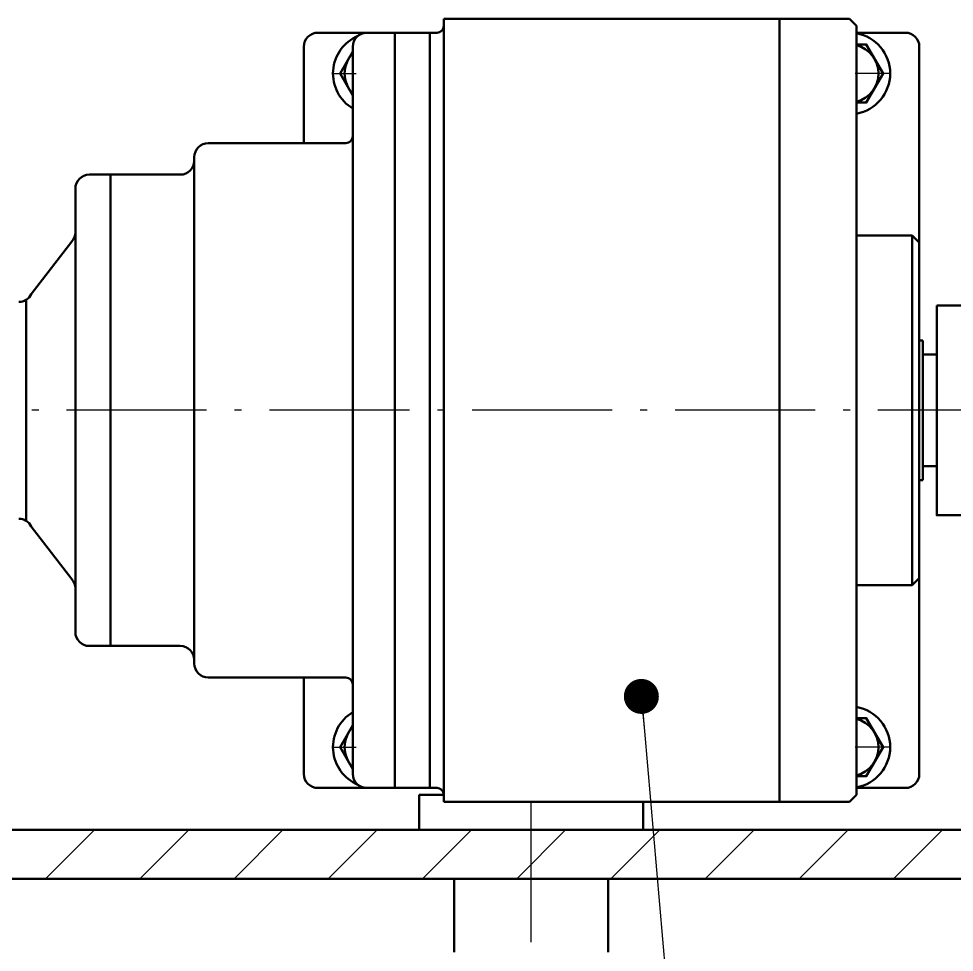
# Model space of a CAD drawing. Header units: millimetres. Extents: x -1896 to -707, y -189 to 652.
# Drawn here: x -1612.7 to -1545.8, y 8.8 to 75.5 of the extents above; entities that cross this region are included whole.
import ezdxf

# ---------------------------------------------------------------- set-up
doc = ezdxf.new("R2010")
doc.units = ezdxf.units.MM
doc.header["$LTSCALE"] = 10
doc.linetypes.add('CENTER', pattern=[1.45, 1, -0.2, 0.05, -0.2])
doc.layers.add('1轮廓实线层', color=7, linetype='Continuous', lineweight=50)
for name, color, linetype in [('3中心线层', 1, 'CENTER'), ('5剖面线层', 2, 'Continuous'), ('6文字层', 7, 'Continuous')]:
    doc.layers.add(name, color=color, linetype=linetype)
doc.styles.add('TH_GBDIM', font='romans.shx', dxfattribs={"width": 0.65, "bigfont": 'gbcbig.shx'})
doc.dimstyles.new('TH_GBDIM', dxfattribs={"dimtxt": 3.5, "dimasz": 2.5, "dimexe": 2, "dimexo": 0, "dimgap": 1.5, "dimtad": 1, "dimdsep": 46, "dimtxsty": 'TH_GBDIM', "dimcen": 2.5, "dimclrd": 130, "dimclre": 130, "dimclrt": 3, "dimazin": 2, "dimtfac": 0.714286, "dimtmove": 0, "dimatfit": 3, "dimfxl": 1, "dimtolj": 1, "dimtzin": 0, "dimlwd": -1, "dimlwe": -1, "dimarcsym": 0})

msp = doc.modelspace()

# ---------------------------------------------------------------- hatches: boundary and pattern name
at = {"layer": '5剖面线层'}
h = msp.add_hatch(dxfattribs=at)
h.set_pattern_fill('ANSI31', color=256, scale=1.5, style=0)
h.set_pattern_definition([(45, (-1751.829, 277.0675), (-3.367596, 3.367596), [])])
edge = h.paths.add_edge_path(flags=0)
edge.add_line((-1681.8015, 14.2727), (-1681.8015, 17.2727))
edge.add_arc((-1681.5515, 17.2727), 0.25, 90, 180, ccw=False)
edge.add_line((-1681.5515, 17.5227), (-1527.5515, 17.5227))
edge.add_arc((-1527.5515, 17.2727), 0.25, 0, 90, ccw=False)
edge.add_line((-1527.3015, 17.2727), (-1527.3015, 14.2727))
edge.add_arc((-1527.5515, 14.2727), 0.25, 270, 360, ccw=False)
edge.add_line((-1527.5515, 14.0227), (-1681.5515, 14.0227))
edge.add_arc((-1681.5515, 14.2727), 0.25, 180, 270, ccw=False)

# ---------------------------------------------------------------- linework, layer by layer
at = {"layer": '1轮廓实线层'}
for p, q in [((-1582.3012, 75.5212), (-1553.3015, 75.5212)), ((-1582.3012, 75.0197), (-1582.3012, 75.5212)), ((-1582.3012, 75.0197), (-1582.3012, 75.5212)), ((-1582.3012, 19.5241), (-1582.3012, 75.2705)), ((-1558.3015, 75.5226), (-1558.3015, 19.5226)), ((-1552.8015, 75.0212), (-1553.3015, 75.5212)), ((-1552.8015, 75.0212), (-1553.3015, 75.5212)), ((-1552.8015, 47.5226), (-1552.8015, 75.0212)), ((-1582.7473, 74.5226), (-1591.3012, 74.5226)), ((-1582.8014, 74.5197), (-1587.8012, 74.5197)), ((-1585.8012, 74.5197), (-1585.8012, 47.5226)), ((-1583.3012, 74.5197), (-1583.3012, 74.5226)), ((-1583.3012, 47.5226), (-1583.3012, 74.5197)), ((-1549.3015, 74.5226), (-1552.8015, 74.5226)), ((-1549.3015, 74.5226), (-1552.8015, 74.5226)), ((-1592.3012, 66.6231), (-1592.3012, 73.5226)), ((-1588.8012, 73.1746), (-1589.7069, 71.606)), ((-1588.8012, 73.5197), (-1588.8012, 67.1235)), ((-1548.3015, 21.5226), (-1548.3015, 73.5226)), ((-1589.7069, 71.606), (-1588.8012, 70.0374)), ((-1588.8012, 67.1235), (-1588.8012, 21.5256)), ((-1599.1347, 66.6221), (-1589.8119, 66.6235)), ((-1589.8119, 66.6235), (-1589.3012, 66.6235)), ((-1600.1347, 47.5226), (-1600.1347, 65.6221)), ((-1601.1347, 64.3721), (-1607.6347, 64.3721)), ((-1606.1347, 47.5226), (-1606.1347, 64.3721)), ((-1608.6347, 47.5226), (-1608.6347, 63.3721)), ((-1608.8936, 59.5922), (-1611.7887, 55.8292)), ((-1552.8015, 60.0226), (-1548.8015, 60.0226)), ((-1548.8015, 60.0226), (-1548.3015, 59.5226)), ((-1548.8015, 35.0226), (-1548.8015, 60.0226)), ((-1548.3015, 52.5226), (-1548.3015, 59.5226)), ((-1612.1575, 39.6218), (-1612.1575, 55.4234)), ((-1548.3015, 52.5226), (-1548.0516, 52.5226)), ((-1548.0516, 52.5226), (-1548.0516, 42.5226)), ((-1548.0516, 51.5226), (-1547.0516, 51.5226)), ((-1608.6347, 47.5226), (-1608.6347, 31.6731)), ((-1606.1347, 47.5226), (-1606.1347, 30.6731)), ((-1600.1347, 47.5226), (-1600.1347, 29.4231)), ((-1585.8012, 20.5256), (-1585.8012, 47.5226)), ((-1583.3012, 47.5226), (-1583.3012, 20.5256)), ((-1552.8015, 47.5226), (-1552.8015, 20.0241)), ((-1547.0516, 43.5226), (-1548.0516, 43.5226)), ((-1548.3015, 42.5226), (-1548.3015, 35.5226)), ((-1548.0516, 42.5226), (-1548.3015, 42.5226)), ((-1608.8936, 35.4531), (-1611.7887, 39.2161)), ((-1548.8015, 35.0226), (-1548.3015, 35.5226)), ((-1552.8015, 35.0226), (-1548.8015, 35.0226)), ((-1601.1347, 30.6731), (-1607.6347, 30.6731)), ((-1599.1347, 28.4231), (-1589.8119, 28.4218)), ((-1592.3012, 21.5226), (-1592.3012, 28.4221)), ((-1589.8119, 28.4218), (-1589.3012, 28.4217)), ((-1589.7069, 23.4393), (-1588.8012, 25.0079)), ((-1588.8012, 21.8707), (-1589.7069, 23.4393)), ((-1582.7473, 20.5226), (-1591.3012, 20.5226)), ((-1549.3015, 20.5226), (-1552.8015, 20.5226)), ((-1584.0516, 20.0254), (-1582.3012, 20.0256)), ((-1584.0515, 17.5227), (-1584.0516, 20.0254)), ((-1582.3012, 19.5241), (-1553.3015, 19.5241)), ((-1568.0515, 19.5241), (-1568.0515, 17.5227)), ((-1552.8015, 20.0241), (-1553.3015, 19.5241)), ((-1527.5515, 17.5227), (-1681.5515, 17.5227)), ((-1527.5515, 14.0227), (-1681.5515, 14.0227)), ((-1581.5515, 8.7727), (-1581.5515, 14.0227)), ((-1570.5515, 14.0227), (-1570.5515, 8.7727))]:
    msp.add_line(p, q, dxfattribs=at)
for points in [[(-1552.8015, 73.6893), (-1552.0987, 73.6893), (-1550.8959, 71.606), (-1552.0987, 69.5226), (-1552.8015, 69.5226)], [(-1547.0516, 55.0226), (-1547.0516, 40.0226), (-1544.5516, 40.0226)], [(-1544.5516, 55.0226), (-1547.0516, 55.0226)], [(-1552.8015, 21.356), (-1552.0987, 21.356), (-1550.8959, 23.4393), (-1552.0987, 25.5226), (-1552.8015, 25.5226)]]:
    msp.add_lwpolyline(points, dxfattribs=at)
for centre, radius, start, end in [((-1582.8012, 75.0197), 0.5, 269.975573, 360), ((-1591.3012, 73.5226), 1, 90, 180), ((-1587.3012, 71.606), 2.9167, 112.874149, 239.050277), ((-1587.8012, 73.5197), 1, 90, 180), ((-1587.8012, 73.5197), 1, 90, 180), ((-1553.3015, 71.606), 2.9167, 279.87089, 80.12911), ((-1549.3015, 73.5226), 1, 0, 90), ((-1553.3015, 71.606), 2.0833, 283.88654, 76.11346), ((-1587.3012, 71.606), 2.0833, 136.05448, 223.94552), ((-1589.3012, 67.1235), 0.5, 270.00817, 0), ((-1599.1347, 65.6221), 1, 90, 180), ((-1601.1347, 65.3721), 1, 270, 0), ((-1607.6347, 63.3721), 1, 90, 180), ((-1609.6347, 60.2636), 1, 317.828788, 0), ((-1612.6848, 56.2731), 1, 270, 333.646731), ((-1612.6848, 38.7721), 1, 26.353269, 90), ((-1609.6347, 34.7817), 1, 360, 42.171212), ((-1607.6347, 31.6731), 1, 180, 270), ((-1601.1347, 29.6731), 1, 0, 90), ((-1599.1347, 29.4231), 1, 180, 270), ((-1589.3012, 27.9217), 0.5, 0, 89.99183), ((-1553.3015, 23.4393), 2.9167, 279.87089, 80.12911), ((-1587.3012, 23.4393), 2.9167, 120.949723, 247.125851), ((-1553.3015, 23.4393), 2.0833, 283.88654, 76.11346), ((-1587.3012, 23.4393), 2.0833, 136.05448, 223.94552), ((-1591.3012, 21.5226), 1, 180, 270), ((-1587.8012, 21.5256), 1, 180, 270), ((-1549.3015, 21.5226), 1, 270, 0), ((-1582.8012, 20.0256), 0.5, 0, 90.024427)]:
    msp.add_arc(centre, radius, start, end, dxfattribs=at)
at = {"layer": '3中心线层', "ltscale": 0.5}
for p, q in [((-1590.2179, 71.606), (-1588.5512, 71.606)), ((-1550.3848, 71.606), (-1552.8848, 71.606)), ((-1590.2179, 23.4393), (-1588.5512, 23.4393)), ((-1550.3848, 23.4393), (-1552.8848, 23.4393))]:
    msp.add_line(p, q, dxfattribs=at)
at = {"layer": '3中心线层'}
for p, q in [((-1541.2568, 47.5226), (-1677.6873, 47.5226)), ((-1576.0515, -34.0065), (-1576.0515, 20.0227))]:
    msp.add_line(p, q, dxfattribs=at)

# ---------------------------------------------------------------- leaders
at = {"layer": '6文字层'}
for points in [[(-1620.6489, 44.9126), (-1597.1167, -103.7993)], [(-1568.1724, 27.068), (-1556.821, -103.7993)]]:
    msp.add_leader(points, dimstyle='TH_GBDIM', override={"dimgap": 1.5, "dimtad": 0, "dimldrblk": 'Dot'}, dxfattribs=at)

doc.saveas('drawing.dxf')
